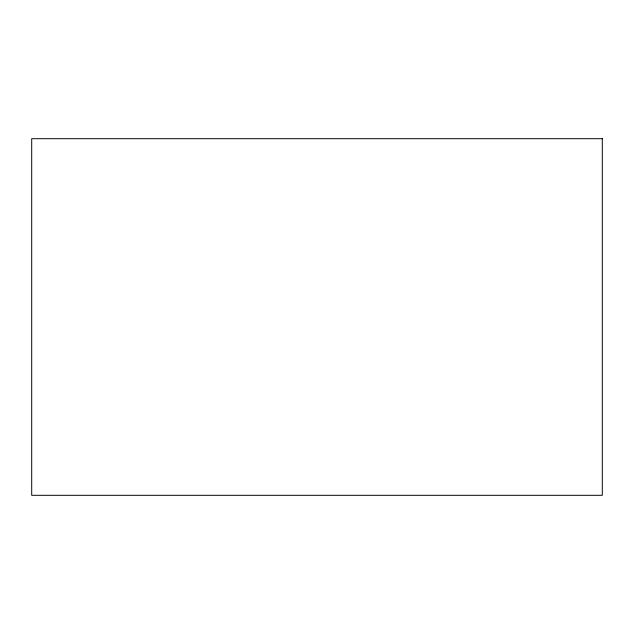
<?xml version="1.0" encoding="UTF-8"?>
<svg xmlns="http://www.w3.org/2000/svg" width="634" height="634" viewBox="0 0 634 634"><rect width="100%" height="100%" fill="white"/><g stroke="black" fill="none" stroke-linecap="round" stroke-linejoin="round"><path stroke-width="0.95" d="M602.3 138.688L31.7 138.688L31.7 495.312L602.3 495.312L602.3 138.688"/></g></svg>
